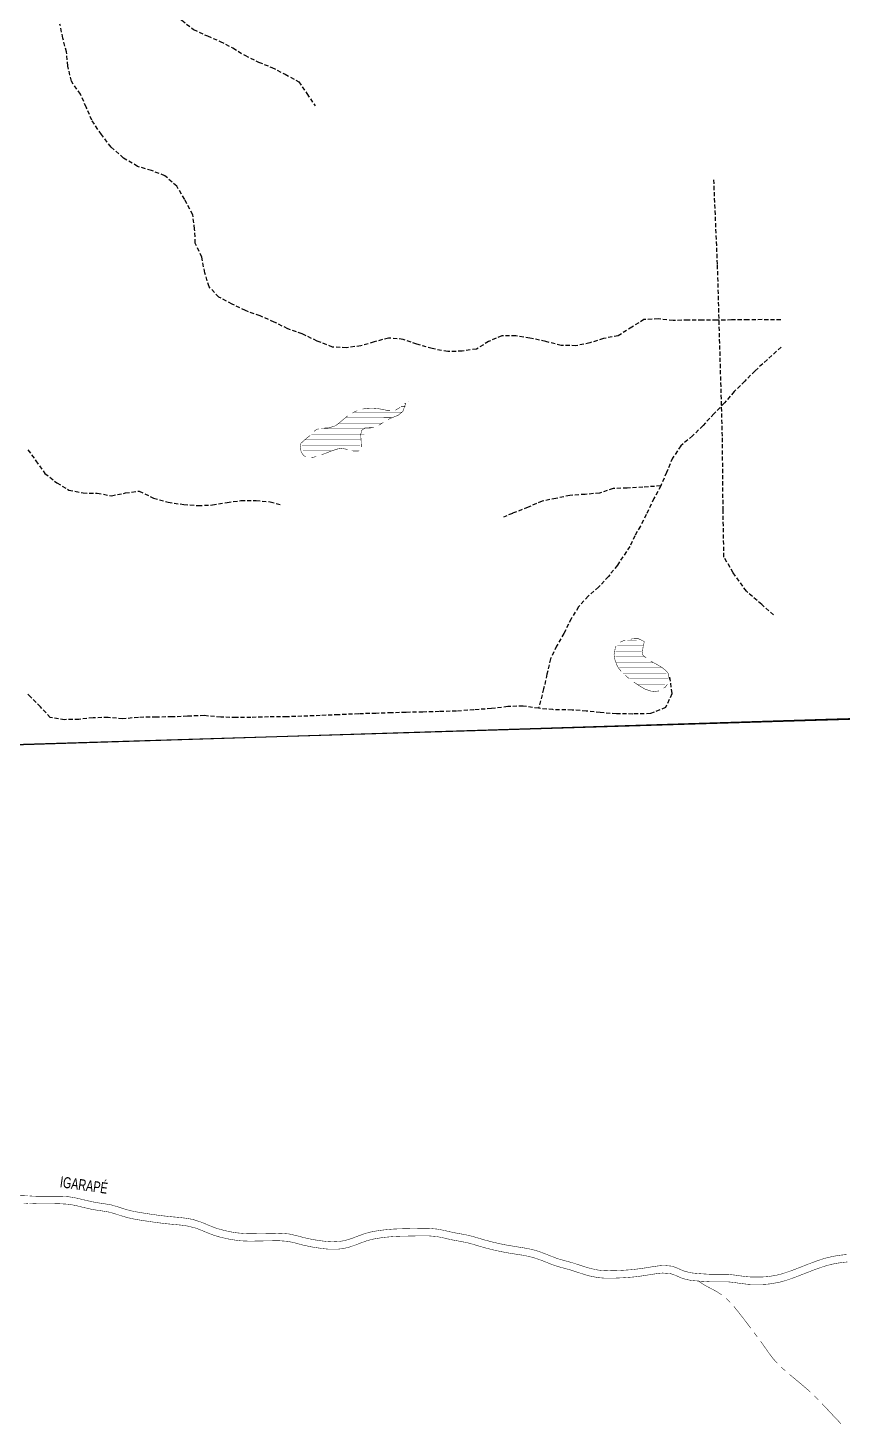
# Model space of a CAD drawing. Extents: x 204256 to 207861, y 4845615 to 4848347.
# Drawn here: x 205796 to 206092, y 4846658 to 4847166 of the extents above; entities that cross this region are included whole.
import ezdxf

# ---------------------------------------------------------------- set-up
doc = ezdxf.new("R2010")
doc.units = 0
doc.header["$LTSCALE"] = 1.5
doc.header["$MEASUREMENT"] = 0
doc.linetypes.add('TRACO_15', pattern=[3, 2, -1])
for name, color, linetype in [('CD-MALHA-LOTES', 40, 'CONTINUOUS'), ('HD-CURSO-INTER', 170, 'CONTINUOUS'), ('HD-CURSO-PERENE', 170, 'CONTINUOUS'), ('HD-HACH-HIDROG', 160, 'CONTINUOUS'), ('HD-LAGOS-INTER', 170, 'CONTINUOUS'), ('HD-TXT-PERENE', 170, 'CONTINUOUS'), ('RU-QUADRAS', 210, 'CONTINUOUS'), ('SV-CAMINHO-TRILHA', 20, 'CONTINUOUS')]:
    doc.layers.add(name, color=color, linetype=linetype)
doc.styles.add('ARIAL', font='ARIAL.TTF')

# ---------------------------------------------------------------- blocks, each defined once
blk = doc.blocks.new('*X7')
at = {"layer": 'HD-HACH-HIDROG', "const_width": 0.13}
for points in [[(206010.315093, 4846941.055408), (206019.717337, 4846941.055502)], [(206014.003622, 4846943.055478), (206017.445543, 4846943.055512)], [(206009.703735, 4846937.055336), (206020.377617, 4846937.055443)], [(206009.704276, 4846939.055369), (206019.261897, 4846939.055464)], [(206009.810395, 4846935.055304), (206023.433545, 4846935.05544)], [(206011.143888, 4846933.055284), (206026.394245, 4846933.055437)], [(206012.477382, 4846931.055265), (206028.172851, 4846931.055422)], [(206014.946531, 4846929.055256), (206028.918675, 4846929.055396)], [(206017.763567, 4846927.055251), (206027.677186, 4846927.055351)]]:
    blk.add_lwpolyline(points, dxfattribs=at)
blk = doc.blocks.new('*X8')
at = {"layer": 'HD-HACH-HIDROG', "const_width": 0.13}
for points in [[(205914.804886, 4847025.978991), (205932.106499, 4847025.979164)], [(205931.772843, 4847027.979194), (205933.32652, 4847027.97921)], [(205934.481951, 4847029.979254), (205934.546541, 4847029.979255)], [(205908.824925, 4847021.978866), (205924.853634, 4847021.979026)], [(205911.771895, 4847023.978928), (205928.384946, 4847023.979094)], [(205896.89024, 4847015.978647), (205917.032525, 4847015.978849)], [(205899.171987, 4847017.978703), (205918.400591, 4847017.978895)], [(205902.723481, 4847019.978772), (205920.735057, 4847019.978952)], [(205895.824696, 4847013.978604), (205916.83293, 4847013.978814)], [(205896.145196, 4847011.978574), (205906.907804, 4847011.978681)], [(205913.891793, 4847011.978751), (205916.633335, 4847011.978779)]]:
    blk.add_lwpolyline(points, dxfattribs=at)

msp = doc.modelspace()

# ---------------------------------------------------------------- linework, layer by layer
at = {"layer": 'CD-MALHA-LOTES'}
msp.add_lwpolyline([(206882.95, 4846936.64), (206874.77, 4846936.51), (206654.42, 4846930.27), (206561.26, 4846927.54), (206415.65, 4846923.26), (206414.67, 4846924.04), (206086.14, 4846914.26), (205771.45, 4846904.43)], dxfattribs=at)
at = {"layer": 'HD-CURSO-INTER', "const_width": 0.18}
for points in [[(206039.77, 4846710.26), (206041.45, 4846709.18)], [(206041.45, 4846709.18), (206042.29, 4846708.65)], [(206042.29, 4846708.65), (206043.18, 4846708.17)], [(206043.18, 4846708.17), (206043.62, 4846707.93)], [(206043.62, 4846707.93), (206044.94, 4846707.24)], [(206044.94, 4846707.24), (206045.52, 4846706.93)], [(206045.52, 4846706.93), (206046.7, 4846706.28)], [(206046.7, 4846706.28), (206046.83, 4846706.2)], [(206046.83, 4846706.2), (206048.37, 4846705.18)], [(206049.91, 4846703.9), (206050.65, 4846703.24)], [(206050.65, 4846703.24), (206051, 4846702.92)], [(206051, 4846702.92), (206051.36, 4846702.54)], [(206052.69, 4846701.04), (206053.01, 4846700.66)], [(206053.01, 4846700.66), (206053.95, 4846699.49)], [(206053.95, 4846699.49), (206054.36, 4846698.99)], [(206054.36, 4846698.99), (206055.8, 4846697.13)], [(206055.8, 4846697.13), (206056.2, 4846696.62)], [(206056.2, 4846696.62), (206057.62, 4846694.74)], [(206057.62, 4846694.74), (206057.83, 4846694.46)], [(206057.83, 4846694.46), (206058.82, 4846693.14)], [(206060.01, 4846691.54), (206060.53, 4846690.86)], [(206060.53, 4846690.86), (206061.22, 4846689.94)], [(206062.42, 4846688.34), (206063.01, 4846687.54)], [(206063.01, 4846687.54), (206063.33, 4846687.11)], [(206063.33, 4846687.11), (206064.17, 4846685.91)], [(206064.17, 4846685.91), (206064.65, 4846685.22)], [(206064.65, 4846685.22), (206065.31, 4846684.26)], [(206065.31, 4846684.26), (206065.51, 4846683.99)], [(206065.51, 4846683.99), (206066.5, 4846682.66)], [(206066.5, 4846682.66), (206066.95, 4846682.06)], [(206066.95, 4846682.06), (206068.48, 4846680.4)], [(206069.89, 4846678.98), (206070.07, 4846678.81)], [(206070.07, 4846678.81), (206071.38, 4846677.65)], [(206072.9, 4846676.35), (206073.24, 4846676.06)], [(206073.24, 4846676.06), (206075.21, 4846674.44)], [(206075.21, 4846674.44), (206075.56, 4846674.15)], [(206075.56, 4846674.15), (206076.75, 4846673.16)], [(206076.75, 4846673.16), (206077.12, 4846672.85)], [(206077.12, 4846672.85), (206077.51, 4846672.52)], [(206077.51, 4846672.52), (206078.27, 4846671.88)], [(206078.27, 4846671.88), (206079.03, 4846671.22)], [(206079.03, 4846671.22), (206079.4, 4846670.9)], [(206079.4, 4846670.9), (206079.78, 4846670.55)], [(206079.78, 4846670.55), (206080.51, 4846669.89)], [(206080.51, 4846669.89), (206080.52, 4846669.88)], [(206081.98, 4846668.51), (206082.06, 4846668.43)], [(206082.06, 4846668.43), (206082.69, 4846667.81)], [(206082.69, 4846667.81), (206083.13, 4846667.37)], [(206083.13, 4846667.37), (206083.39, 4846667.1)], [(206084.78, 4846665.66), (206085.47, 4846664.93)], [(206085.47, 4846664.93), (206085.81, 4846664.57)], [(206085.81, 4846664.57), (206087.52, 4846662.74)], [(206087.52, 4846662.74), (206087.85, 4846662.38)], [(206087.85, 4846662.38), (206088.2, 4846662.01)], [(206088.2, 4846662.01), (206088.88, 4846661.29)], [(206088.88, 4846661.29), (206089.58, 4846660.56)], [(206089.58, 4846660.56), (206090.18, 4846659.93)], [(206090.18, 4846659.93), (206090.95, 4846659.11)], [(206090.95, 4846659.11), (206091.21, 4846658.83)], [(206091.21, 4846658.83), (206091.62, 4846658.36)]]:
    msp.add_lwpolyline(points, dxfattribs=at)
at = {"layer": 'HD-CURSO-PERENE', "const_width": 0.18}
for points in [[(205796.2, 4846741.2), (205793.23, 4846741.31)], [(205794.64, 4846738.56), (205796.2, 4846738.49)], [(206093.96, 4846717.2), (206091.63, 4846716.93), (206090.14, 4846716.71), (206088.07, 4846716.3), (206085.19, 4846715.49), (206083.76, 4846715), (206081.84, 4846714.3), (206080.44, 4846713.76), (206078.08, 4846712.84), (206075.29, 4846711.75), (206073.88, 4846711.23), (206071.58, 4846710.46), (206070.13, 4846710.04), (206068.67, 4846709.69), (206065.81, 4846709.21), (206064.32, 4846709.08), (206062.82, 4846709), (206060.39, 4846708.97), (206058.89, 4846709.01), (206057.39, 4846709.11), (206054.72, 4846709.44), (206053.23, 4846709.66), (206050.62, 4846709.96), (206047.62, 4846709.99), (206046.12, 4846709.96), (206043.83, 4846709.99), (206040.84, 4846710.18), (206038.26, 4846710.37), (206036.76, 4846710.54), (206034.28, 4846711.12), (206032.88, 4846711.69), (206031.51, 4846712.32), (206029.76, 4846712.94), (206026.79, 4846713.16), (206025.27, 4846713.02), (206023.41, 4846712.75), (206020.45, 4846712.28), (206018.38, 4846711.98), (206016.89, 4846711.8), (206015.4, 4846711.65), (206012.78, 4846711.46), (206009.79, 4846711.32), (206007.23, 4846711.27), (206005.72, 4846711.3), (206003.3, 4846711.5), (206000.36, 4846712.08), (205998.91, 4846712.48), (205996.36, 4846713.29), (205993.51, 4846714.22), (205991.49, 4846714.78), (205990.04, 4846715.16), (205987.7, 4846715.85), (205984.91, 4846716.93), (205983.52, 4846717.5), (205980.83, 4846718.48), (205979.39, 4846718.9), (205977.93, 4846719.25), (205975.95, 4846719.64), (205972.99, 4846720.1), (205970.62, 4846720.48), (205969.14, 4846720.75), (205967.67, 4846721.04), (205965.02, 4846721.63), (205962.11, 4846722.37), (205959.27, 4846723.2), (205957.84, 4846723.63), (205955.55, 4846724.24), (205952.6, 4846724.8), (205951.12, 4846725.05), (205948.57, 4846725.6), (205947.11, 4846725.95), (205944.76, 4846726.42), (205941.77, 4846726.67), (205940.27, 4846726.7), (205937.93, 4846726.67), (205934.93, 4846726.6), (205932.69, 4846726.56), (205931.19, 4846726.52), (205929.11, 4846726.43), (205926.13, 4846726.17), (205924.64, 4846725.98), (205922.57, 4846725.66), (205921.1, 4846725.36), (205919.4, 4846724.91), (205916.59, 4846723.87), (205915.19, 4846723.33), (205913.13, 4846722.64), (205911.67, 4846722.26), (205910.19, 4846721.98), (205908.66, 4846721.82), (205905.66, 4846721.82), (205904.16, 4846721.95), (205902.67, 4846722.13), (205900.43, 4846722.47), (205898.95, 4846722.72), (205896.02, 4846723.35), (205894.48, 4846723.76), (205893.03, 4846724.16), (205890.62, 4846724.67), (205887.64, 4846724.9), (205886.13, 4846724.91), (205883.72, 4846724.87), (205880.73, 4846724.81), (205878.01, 4846724.76), (205876.51, 4846724.76), (205875.01, 4846724.79), (205873.48, 4846724.88), (205870.51, 4846725.26), (205869.03, 4846725.53), (205866.61, 4846726.07), (205865.16, 4846726.45), (205863.73, 4846726.89), (205861.04, 4846727.93), (205859.66, 4846728.53), (205857.26, 4846729.47), (205854.35, 4846730.2), (205852.87, 4846730.44), (205851.1, 4846730.65), (205848.12, 4846730.92), (205846.18, 4846731.11), (205844.69, 4846731.29), (205843.2, 4846731.48), (205841.12, 4846731.77), (205838.15, 4846732.21), (205836.67, 4846732.45), (205835.1, 4846732.72), (205833.63, 4846733.01), (205832.17, 4846733.35), (205829.8, 4846734.06), (205828.38, 4846734.53), (205825.85, 4846735.27), (205822.9, 4846735.77), (205821.41, 4846735.97), (205819.09, 4846736.37), (205816.17, 4846737.05), (205813.9, 4846737.6), (205812.43, 4846737.91), (205810.57, 4846738.19), (205807.58, 4846738.35), (205806.08, 4846738.34), (205803.79, 4846738.31), (205802.29, 4846738.3), (205799.71, 4846738.32), (205796.72, 4846738.45)], [(206093.81, 4846719.91), (206091.31, 4846719.63), (206089.83, 4846719.41), (206088.35, 4846719.14), (206086.01, 4846718.57), (206084.57, 4846718.14), (206083.15, 4846717.66), (206080.96, 4846716.86), (206079.56, 4846716.33), (206077.12, 4846715.37), (206074.33, 4846714.28), (206072.92, 4846713.77), (206070.75, 4846713.05), (206069.3, 4846712.63), (206067.84, 4846712.29), (206065.35, 4846711.89), (206063.86, 4846711.77), (206062.35, 4846711.7), (206060.34, 4846711.69), (206058.84, 4846711.73), (206057.34, 4846711.84), (206054.95, 4846712.14), (206053.47, 4846712.36), (206050.79, 4846712.67), (206047.8, 4846712.7), (206046.29, 4846712.67), (206043.9, 4846712.7), (206040.91, 4846712.89), (206038.54, 4846713.08), (206037.05, 4846713.26), (206035, 4846713.75), (206033.6, 4846714.3), (206032.23, 4846714.93), (206030.3, 4846715.64), (206027.33, 4846715.93), (206025.81, 4846715.82), (206023.21, 4846715.46), (206020.25, 4846714.98), (206018.02, 4846714.67), (206016.53, 4846714.49), (206015.04, 4846714.34), (206012.57, 4846714.16), (206009.57, 4846714.02), (206007.21, 4846713.98), (206005.71, 4846714.02), (206003.67, 4846714.19), (206000.73, 4846714.79), (205999.28, 4846715.2), (205997.09, 4846715.9), (205994.24, 4846716.83), (205992.27, 4846717.37), (205990.82, 4846717.76), (205988.57, 4846718.42), (205985.77, 4846719.5), (205984.38, 4846720.07), (205981.7, 4846721.05), (205980.26, 4846721.48), (205978.8, 4846721.84), (205976.54, 4846722.28), (205973.58, 4846722.74), (205971.09, 4846723.15), (205969.61, 4846723.42), (205968.14, 4846723.71), (205965.61, 4846724.28), (205962.7, 4846725.02), (205959.98, 4846725.82), (205958.54, 4846726.25), (205956.17, 4846726.88), (205953.22, 4846727.44), (205951.74, 4846727.69), (205949.1, 4846728.25), (205947.64, 4846728.6), (205945.12, 4846729.11), (205942.13, 4846729.38), (205940.63, 4846729.41), (205937.97, 4846729.38), (205934.97, 4846729.31), (205932.62, 4846729.26), (205931.12, 4846729.23), (205928.93, 4846729.13), (205925.94, 4846728.87), (205924.45, 4846728.69), (205922.15, 4846728.34), (205920.67, 4846728.05), (205918.64, 4846727.51), (205915.83, 4846726.48), (205914.43, 4846725.93), (205912.36, 4846725.25), (205910.89, 4846724.89), (205909.41, 4846724.64), (205906.95, 4846724.5), (205905.46, 4846724.56), (205903.96, 4846724.71), (205902.46, 4846724.9), (205900.77, 4846725.16), (205899.29, 4846725.42), (205896.5, 4846726.02), (205895.05, 4846726.41), (205893.6, 4846726.8), (205891, 4846727.37), (205888.02, 4846727.61), (205886.51, 4846727.62), (205883.76, 4846727.58), (205880.76, 4846727.52), (205878.01, 4846727.47), (205876.51, 4846727.47), (205875.01, 4846727.51), (205872.22, 4846727.75), (205870.74, 4846727.97), (205869.26, 4846728.25), (205867.2, 4846728.72), (205865.75, 4846729.11), (205864.32, 4846729.56), (205861.93, 4846730.49), (205860.55, 4846731.09), (205859.16, 4846731.66), (205856.63, 4846732.49), (205855.16, 4846732.82), (205853.68, 4846733.07), (205851.52, 4846733.33), (205848.53, 4846733.6), (205846.47, 4846733.81), (205844.98, 4846733.98), (205843.5, 4846734.17), (205841.48, 4846734.45), (205838.52, 4846734.9), (205835.59, 4846735.39), (205834.12, 4846735.68), (205831.92, 4846736.23), (205830.49, 4846736.68), (205829.06, 4846737.16), (205826.47, 4846737.92), (205823.51, 4846738.42), (205822.02, 4846738.62), (205819.6, 4846739.04), (205816.67, 4846739.72), (205814.46, 4846740.25), (205812.99, 4846740.57), (205810.87, 4846740.9), (205807.88, 4846741.06), (205806.38, 4846741.05), (205803.82, 4846741.02), (205802.32, 4846741.01), (205799.78, 4846741.03), (205796.78, 4846741.16)]]:
    msp.add_lwpolyline(points, dxfattribs=at)
at = {"layer": 'HD-LAGOS-INTER', "const_width": 0.18}
for points in [[(205914.11, 4847025.67), (205914.99, 4847026.14)], [(205914.99, 4847026.14), (205915.34, 4847026.33)], [(205915.34, 4847026.33), (205915.92, 4847026.51)], [(205917.83, 4847027.08), (205918.22, 4847027.2)], [(205918.22, 4847027.2), (205918.81, 4847027.27)], [(205918.81, 4847027.27), (205919.72, 4847027.4)], [(205919.72, 4847027.4), (205920.8, 4847027.41)], [(205920.8, 4847027.41), (205921.78, 4847027.42)], [(205921.78, 4847027.42), (205922.8, 4847027.33)], [(205922.8, 4847027.33), (205923.28, 4847027.28)], [(205923.28, 4847027.28), (205923.79, 4847027.2)], [(205923.79, 4847027.2), (205924.76, 4847027.04)], [(205924.76, 4847027.04), (205926.73, 4847026.63)], [(205926.73, 4847026.63), (205926.79, 4847026.62)], [(205926.79, 4847026.62), (205927.73, 4847026.66)], [(205929.73, 4847026.73), (205929.79, 4847026.73)], [(205929.79, 4847026.73), (205931.46, 4847027.73)], [(205932.44, 4847026.25), (205930.74, 4847024.88)], [(205932.71, 4847027.02), (205932.44, 4847026.25)], [(205933.5, 4847029.3), (205932.71, 4847027.02)], [(205933.05, 4847028.93), (205933.5, 4847029.3)], [(205905.63, 4847020.27), (205907.69, 4847020.95)], [(205907.69, 4847020.95), (205907.94, 4847021.03)], [(205907.94, 4847021.03), (205908.54, 4847021.46)], [(205908.54, 4847021.46), (205909.16, 4847021.92)], [(205909.16, 4847021.92), (205910.09, 4847022.73)], [(205910.09, 4847022.73), (205910.33, 4847022.94)], [(205910.33, 4847022.94), (205911.61, 4847024.02)], [(205911.61, 4847024.02), (205911.9, 4847024.26)], [(205911.9, 4847024.26), (205912.41, 4847024.62)], [(205921.14, 4847020.33), (205919.14, 4847020.31)], [(205921.4, 4847020.36), (205921.14, 4847020.33)], [(205921.79, 4847020.51), (205921.4, 4847020.36)], [(205924.52, 4847021.73), (205923.67, 4847021.2)], [(205923.67, 4847021.2), (205923.67, 4847021.2)], [(205924.96, 4847022), (205924.52, 4847021.73)], [(205925.36, 4847022.26), (205924.96, 4847022)], [(205927.95, 4847023.73), (205927.08, 4847023.28)], [(205927.97, 4847023.74), (205927.95, 4847023.73)], [(205930.65, 4847024.81), (205927.97, 4847023.74)], [(205930.74, 4847024.88), (205930.65, 4847024.81)], [(205895.39, 4847014.66), (205896.43, 4847015.61)], [(205896.43, 4847015.61), (205896.83, 4847015.98)], [(205896.83, 4847015.98), (205897.96, 4847016.9)], [(205897.96, 4847016.9), (205898.5, 4847017.34)], [(205898.5, 4847017.34), (205898.7, 4847017.56)], [(205900.12, 4847018.96), (205900.9, 4847019.59)], [(205900.9, 4847019.59), (205901.15, 4847019.79)], [(205901.15, 4847019.79), (205901.82, 4847019.89)], [(205903.8, 4847020.17), (205904.07, 4847020.21)], [(205904.07, 4847020.21), (205904.8, 4847020.24)], [(205904.8, 4847020.24), (205905.63, 4847020.27)], [(205917.25, 4847018.35), (205917.12, 4847017.83)], [(205917.12, 4847017.83), (205917.27, 4847015.37)], [(205917.51, 4847019.37), (205917.25, 4847018.35)], [(205917.27, 4847015.37), (205917.29, 4847015.02)], [(205918.26, 4847019.95), (205917.51, 4847019.37)], [(205918.73, 4847020.3), (205918.26, 4847019.95)], [(205919.14, 4847020.31), (205918.73, 4847020.3)], [(205895.13, 4847013.11), (205895.29, 4847014.08)], [(205895.13, 4847013.09), (205895.13, 4847013.11)], [(205895.52, 4847011.44), (205895.13, 4847013.09)], [(205895.29, 4847014.08), (205895.39, 4847014.66)], [(205895.7, 4847011.19), (205895.52, 4847011.44)], [(205896.44, 4847010.13), (205895.7, 4847011.19)], [(205905.23, 4847011.38), (205902.89, 4847010.48)], [(205905.68, 4847011.56), (205905.23, 4847011.38)], [(205907.12, 4847012.11), (205905.68, 4847011.56)], [(205907.56, 4847012.25), (205907.12, 4847012.11)], [(205908.61, 4847012.58), (205907.56, 4847012.25)], [(205909.49, 4847012.74), (205908.61, 4847012.58)], [(205910.11, 4847012.85), (205909.49, 4847012.74)], [(205910.48, 4847012.78), (205910.11, 4847012.85)], [(205912.44, 4847012.41), (205910.48, 4847012.78)], [(205914.41, 4847011.8), (205914.35, 4847011.82)], [(205915.35, 4847011.81), (205914.41, 4847011.8)], [(205916.35, 4847011.82), (205915.35, 4847011.81)], [(205917.29, 4847015.02), (205917.37, 4847013.37)], [(205897.1, 4847009.89), (205896.44, 4847010.13)], [(205899.85, 4847009.58), (205899.02, 4847009.51)], [(205900.01, 4847009.62), (205899.85, 4847009.58)], [(205900.97, 4847009.89), (205900.01, 4847009.62)], [(206009.7, 4846940.72), (206009.23, 4846938.1)], [(206009.95, 4846940.96), (206009.7, 4846940.72)], [(206011.53, 4846942.48), (206011.39, 4846942.34)], [(206012.28, 4846942.78), (206011.53, 4846942.48)], [(206013.01, 4846943.08), (206012.28, 4846942.78)], [(206013.22, 4846943.12), (206013.01, 4846943.08)], [(206016.04, 4846943.64), (206015.18, 4846943.48)], [(206016.17, 4846943.64), (206016.04, 4846943.64)], [(206017.96, 4846943.69), (206016.17, 4846943.64)], [(206018.15, 4846943.6), (206017.96, 4846943.69)], [(206020.18, 4846942.62), (206018.15, 4846943.6)], [(206019.38, 4846937.96), (206019.77, 4846940.93)], [(206019.77, 4846940.93), (206019.78, 4846940.98)], [(206019.78, 4846940.98), (206020, 4846941.91)], [(206020, 4846941.91), (206020.18, 4846942.62)], [(206009.23, 4846938.1), (206009.18, 4846937.84)], [(206009.18, 4846937.84), (206009.28, 4846937.12)], [(206009.28, 4846937.12), (206009.41, 4846936.25)], [(206009.41, 4846936.25), (206010.15, 4846934.26)], [(206010.15, 4846934.26), (206010.33, 4846933.8)], [(206020.1, 4846937.31), (206019.38, 4846937.96)], [(206019.38, 4846937.96), (206019.38, 4846937.96)], [(206020.84, 4846936.64), (206020.1, 4846937.31)], [(206023.11, 4846935.18), (206022.51, 4846935.54)], [(206023.37, 4846935.04), (206023.11, 4846935.18)], [(206024.44, 4846934.48), (206023.37, 4846935.04)], [(206025.13, 4846934.08), (206024.44, 4846934.48)], [(206010.33, 4846933.8), (206010.6, 4846933.37)], [(206010.6, 4846933.37), (206011.14, 4846932.53)], [(206011.14, 4846932.53), (206011.8, 4846931.78)], [(206013.21, 4846930.37), (206014.76, 4846929.1)], [(206026.56, 4846933.23), (206025.13, 4846934.08)], [(206026.83, 4846933.03), (206026.56, 4846933.23)], [(206027.86, 4846932.23), (206026.83, 4846933.03)], [(206028.31, 4846931.7), (206027.86, 4846932.23)], [(206028.85, 4846931.06), (206028.31, 4846931.7)], [(206028.88, 4846930.9), (206028.85, 4846931.06)], [(206029.27, 4846928.94), (206028.88, 4846930.9)], [(206016.38, 4846927.93), (206017.19, 4846927.35)], [(206017.19, 4846927.35), (206017.89, 4846926.85)], [(206017.89, 4846926.85), (206019.73, 4846925.76)], [(206019.73, 4846925.76), (206020.47, 4846925.32)], [(206020.47, 4846925.32), (206021.56, 4846924.96)], [(206021.56, 4846924.96), (206022.47, 4846924.65)], [(206022.47, 4846924.65), (206023.5, 4846924.54)], [(206023.5, 4846924.54), (206024, 4846924.49)], [(206024, 4846924.49), (206025.48, 4846924.69)], [(206027.21, 4846925.7), (206027.74, 4846926.02)], [(206027.74, 4846926.02), (206028.59, 4846927.1)]]:
    msp.add_lwpolyline(points, dxfattribs=at)
at = {"layer": 'RU-QUADRAS', "color": 6, "linetype": 'Continuous'}
msp.add_lwpolyline([(206414.67, 4846924.04), (205754.49, 4846904.06), (205766.91, 4846968.94, 0.024339), (205770.72, 4847010.53), (205768.57, 4847024.77), (205766.6, 4847031.25), (205761.07, 4847044.63), (205722.36, 4847115.57), (205716.07, 4847128.15), (205713.97, 4847150.57), (205701.8, 4847302.82, -0.03498)], format="xyb", dxfattribs=at)
at = {"layer": 'SV-CAMINHO-TRILHA', "linetype": 'TRACO_15', "ltscale": 0.5}
for points in [[(205840.47, 4847185.63), (205841.42, 4847179.28), (205843.91, 4847174.75), (205848.09, 4847171.48), (205852.12, 4847168.41), (205856.34, 4847165.05), (205861.41, 4847162.69), (205866.03, 4847160.73), (205870.65, 4847158.32), (205875.02, 4847155.66), (205879.99, 4847153.2), (205884.8, 4847151.24), (205889.62, 4847148.83), (205894.59, 4847146.07), (205897.58, 4847141.74), (205900.57, 4847137.26)], [(206069.76, 4847059.49), (206062.94, 4847059.6), (206057.84, 4847059.55), (206051.89, 4847059.5), (206046.49, 4847059.4), (206041.3, 4847059.4), (206036, 4847059.4), (206030.65, 4847059.3), (206025.25, 4847059.85), (206020.05, 4847059.65), (206015.63, 4847056.91), (206010.71, 4847053.76), (206005.32, 4847052.75), (206000.39, 4847051.16), (205995.3, 4847050.11), (205989.95, 4847050.26), (205984.34, 4847051.66), (205978.58, 4847052.91), (205973.47, 4847053.76), (205968.38, 4847053.71), (205963.6, 4847051.67), (205959.17, 4847048.92), (205954.03, 4847048.17), (205948.74, 4847047.97), (205943.13, 4847049.07), (205937.52, 4847050.67), (205932.6, 4847052.43), (205927.25, 4847052.93), (205922.02, 4847051.48), (205917.18, 4847050.09), (205911.89, 4847049.39), (205906.89, 4847049.64), (205901.32, 4847051.84), (205895.85, 4847054.44), (205890.64, 4847056.3), (205885.67, 4847058.71), (205880.55, 4847061.01), (205875.24, 4847062.87), (205870.37, 4847065.28), (205865.55, 4847067.83), (205862.01, 4847071.56), (205860.47, 4847076.6), (205859.37, 4847082.3), (205857.03, 4847087.39), (205856.78, 4847092.54), (205856.09, 4847097.74), (205853.19, 4847103.27), (205850.25, 4847108.1), (205845.97, 4847111.87), (205841.05, 4847113.78), (205836.04, 4847115.28), (205830.92, 4847118.34), (205826.43, 4847122.31), (205822.89, 4847126.88), (205819.4, 4847132.06), (205817.41, 4847136.84), (205815.27, 4847141.53), (205811.98, 4847146.26), (205810.73, 4847151.76), (205810.24, 4847156.86), (205808.89, 4847161.9), (205807.85, 4847166.95)], [(206067.13, 4846952.35), (206062.85, 4846956.04), (206057.26, 4846960.9), (206052.5, 4846967.61), (206049.1, 4846973.34), (206048.8, 4846990.36), (206048.56, 4847017.25), (206046.77, 4847079.73), (206045.44, 4847110.56)], [(206069.88, 4847049.64), (206064.86, 4847045.04), (206060.4, 4847041), (206056.68, 4847037.26), (206052.82, 4847033.46), (206049.26, 4847029.33), (206045.49, 4847025.43), (206041.53, 4847021.14), (206037.67, 4847017.4), (206033.45, 4847013.76), (206030.44, 4847009.27), (206028.29, 4847004.04), (206026.13, 4846999.17), (206023.67, 4846994.59), (206020.88, 4846988.75), (206018.75, 4846984.5), (206016.7, 4846981.06), (206014.88, 4846977.18), (206010.39, 4846970.38), (206007.13, 4846966.29), (206003.57, 4846962.35), (205999.75, 4846959.11), (205996.28, 4846955.22), (205993.57, 4846950.94), (205990.97, 4846945.61), (205988.26, 4846940.93), (205986.05, 4846936.35), (205984.8, 4846930.73), (205983.6, 4846925.41), (205981.76, 4846918.38)], [(205796.2, 4847012.28), (205799.1, 4847008.33), (205802.39, 4847003.75), (205806.72, 4847000.29), (205811.09, 4846997.67), (205816.24, 4846996.62), (205821.39, 4846996.52), (205826.55, 4846995.61), (205831.64, 4846996.61), (205836.63, 4846997.31), (205841.8, 4846994.75), (205847.11, 4846993.25), (205852.82, 4846992.45), (205858.07, 4846992.05), (205863.26, 4846992.25), (205868.6, 4846993.15), (205873.59, 4846993.85), (205879.09, 4846993.85), (205884.19, 4846993.44), (205888.37, 4846992.3)], [(206026.13, 4846999.17), (206019.64, 4846998.75), (206013.95, 4846998.4), (206008.85, 4846998.25), (206003.92, 4846996.56), (205998.67, 4846996.11), (205993.13, 4846995.76), (205988.04, 4846994.61), (205983, 4846993.66), (205977.92, 4846991.41), (205972.24, 4846989.2), (205969.04, 4846987.87)], [(206029.34, 4846929.74), (206030.15, 4846923.59), (206027.89, 4846918.61), (206022.41, 4846916.45), (206015.97, 4846916.3), (206010.02, 4846916.34), (206004.17, 4846916.79), (205999.06, 4846917.39), (205993.91, 4846917.74), (205986.97, 4846917.88), (205981.76, 4846918.38), (205976.11, 4846919.18), (205970.56, 4846918.98), (205964.62, 4846918.27), (205958.28, 4846917.81), (205951.88, 4846917.35), (205945.64, 4846917.15), (205939.69, 4846916.99), (205933.5, 4846916.88), (205928.3, 4846916.73), (205922.65, 4846916.53), (205916.41, 4846916.37), (205909.01, 4846916.01), (205902.42, 4846915.74), (205895.77, 4846915.48), (205890.23, 4846915.28), (205883.63, 4846915.22), (205877.19, 4846915.06), (205871.84, 4846915.01), (205866.24, 4846915.16), (205860.29, 4846915.7), (205854.14, 4846915.5), (205848.55, 4846915.24), (205842.85, 4846915.19), (205836.35, 4846915.08), (205830.66, 4846914.53), (205825.31, 4846915.03), (205819.86, 4846914.93), (205814.72, 4846914.33), (205809.52, 4846914.23), (205804.32, 4846915.04), (205800.78, 4846918.91), (205796.65, 4846922.98), (205796.2, 4846923.47)]]:
    msp.add_lwpolyline(points, dxfattribs=at)

# ---------------------------------------------------------------- block references
at = {"layer": 'HD-LAGOS-INTER'}
for name in ['*X8', '*X7']:
    msp.add_blockref(name, (0, 0), dxfattribs=at)

# ---------------------------------------------------------------- texts
at = {"layer": 'HD-TXT-PERENE', "style": 'ARIAL', "width": 0.7}
msp.add_text('IGARAPÉ', height=4, rotation=352, dxfattribs=at).set_placement((205807.64, 4846744.36))

doc.saveas('drawing.dxf')
